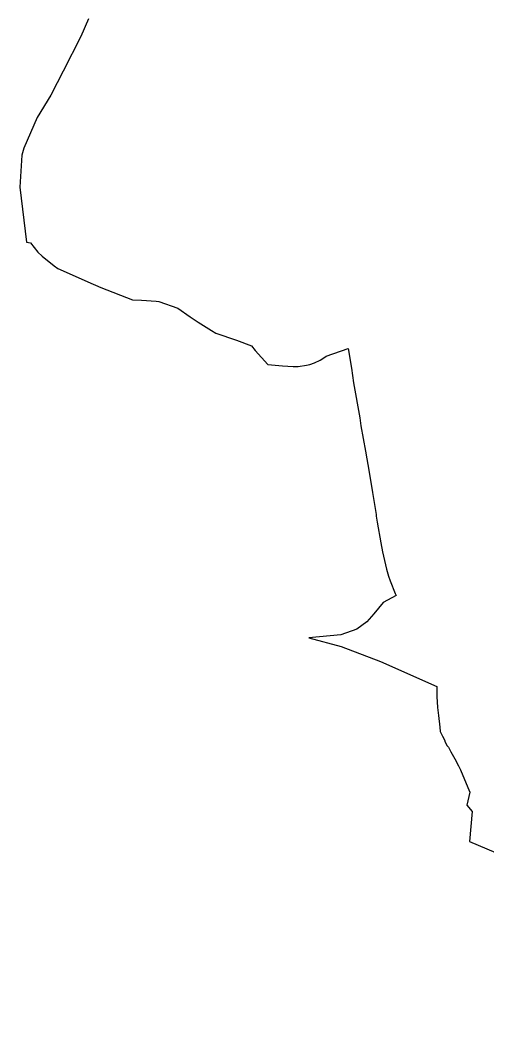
# Model space of a CAD drawing. Extents: x 1206804 to 1210977, y 6152742 to 6157901.
# Drawn here: x 1208238 to 1208534, y 6153738 to 6154370 of the extents above; entities that cross this region are included whole.
import ezdxf

# ---------------------------------------------------------------- set-up
doc = ezdxf.new("R2010")
doc.units = 0
doc.linetypes.add('CONTINU', pattern=[0])
doc.layers.add('1SECTION', color=7, linetype='CONTINU')

msp = doc.modelspace()

# ---------------------------------------------------------------- linework, layer by layer
at = {"layer": '1SECTION'}
msp.add_lwpolyline([(1208281.65, 6154370.55), (1208276.67, 6154359.41), (1208265.48, 6154337.34), (1208261.82, 6154330.11), (1208257.85, 6154322.28), (1208249.08, 6154308.12), (1208240.61, 6154288.67), (1208239.47, 6154284.12), (1208238.18, 6154263.9), (1208242.24, 6154229.13), (1208244.78, 6154228.59), (1208249.42, 6154222.86), (1208252.36, 6154220.28), (1208259.88, 6154214.07), (1208262.22, 6154212.44), (1208271.36, 6154208.34), (1208281.2, 6154204.04), (1208289.49, 6154200.47), (1208309.42, 6154192.63), (1208315.13, 6154192.35), (1208324.39, 6154191.78), (1208326.15, 6154191.42), (1208338.24, 6154187.33), (1208346.04, 6154181.84), (1208351.03, 6154178.47), (1208359.48, 6154173.02), (1208362.3, 6154171.51), (1208375.46, 6154166.9), (1208384.97, 6154163.35), (1208387.28, 6154160.52), (1208395.31, 6154151.49), (1208404.5, 6154150.63), (1208411.33, 6154150.28), (1208414.53, 6154150.25), (1208419.66, 6154151.14), (1208421.76, 6154151.48), (1208424.88, 6154152.58), (1208428.36, 6154154.42), (1208429.99, 6154155.32), (1208432.25, 6154156.87), (1208446.18, 6154161.66), (1208448.14, 6154149.24), (1208449.56, 6154139.89), (1208453.49, 6154117.79), (1208454.16, 6154112.81), (1208457.02, 6154096.76), (1208459.34, 6154083.27), (1208461.42, 6154070.4), (1208463.74, 6154056.46), (1208463.91, 6154055.45), (1208464.57, 6154051.68), (1208466.84, 6154038.66), (1208467.83, 6154032.98), (1208470.36, 6154021.91), (1208471.55, 6154017.42), (1208472.63, 6154014.44), (1208475.88, 6154006.41), (1208476.55, 6154005.11), (1208468.36, 6154000.73), (1208462.28, 6153993.53), (1208458.03, 6153988.61), (1208451.66, 6153983.81), (1208441.4, 6153980.31), (1208421.28, 6153978.32), (1208441.66, 6153972.83), (1208466.67, 6153963.43), (1208502.19, 6153947.49), (1208502.23, 6153941.12), (1208502.75, 6153934.15), (1208503.4, 6153929.22), (1208504.19, 6153921.87), (1208504.46, 6153918.95), (1208505.9, 6153916.07), (1208507.04, 6153913.76), (1208507.65, 6153912.29), (1208508.9, 6153910.03), (1208509.59, 6153909.13), (1208511.24, 6153906.23), (1208513.72, 6153901.66), (1208515.92, 6153897.28), (1208517.3, 6153894.76), (1208519.73, 6153888.54), (1208522.56, 6153882.17), (1208523.11, 6153880.64), (1208521.32, 6153872.43), (1208524.68, 6153868.25), (1208522.99, 6153849.34), (1208786.04, 6153738.1)], dxfattribs=at)

doc.saveas('drawing.dxf')
